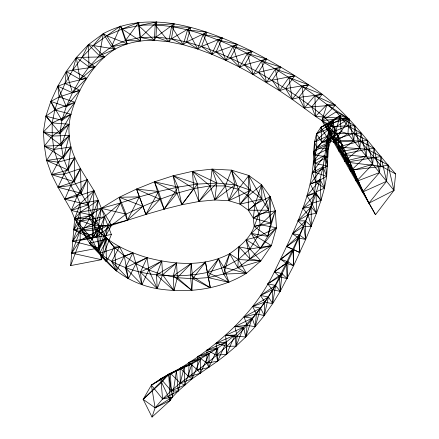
<?xml version="1.0" encoding="UTF-8"?>
<svg xmlns="http://www.w3.org/2000/svg" width="439" height="439" viewBox="0 0 439 439"><rect width="100%" height="100%" fill="white"/><g stroke="black" fill="none" stroke-linecap="round" stroke-linejoin="round"><path stroke-width="0.66" d="M70.679 265.59L80.172 240.336L80.2 203.63L77.083 196.277L64.105 174.135L58.118 162.205L53.827 149.452L52.246 136.063L52.153 122.882L54.826 109.975L59.15 96.92L65.032 83.558L72.726 70.169L82.082 57.322L93.304 45.557L103.313 33.605C151.356 7.979 207.175 29.605 252.244 51.423C271.703 61.317 290.492 72.495 308.546 84.771C344.5 106.962 368.129 142.856 395.627 173.904L393.97 190.383L375.504 214.709L333.794 142.307L327.735 123.996L340.077 115.616L348.906 118.821L353.79 140.952L339.133 151.581L338.266 135.788L321.836 120.566L315.482 116.401L292.204 99.313L279.517 90.714L253.182 74.564L239.639 67.183L225.86 60.384L211.856 54.271L197.638 48.987L183.25 44.723L168.768 41.738L154.374 40.339L140.518 37.496L125.472 40.586L111.533 46.71L99.39 55.737L88.974 66.915L80.052 79.41L72.479 92.755L66.294 106.639L61.883 120.313L60.039 133.253L61.246 145.463L63.441 157.991L68.072 169.992L74.268 181.68L88.091 204.859L92.591 215.357L99.637 226.167L105.761 237.109L107.297 239.03L114.145 247.108L124.325 256.019L135.936 263.707L148.75 270.012L162.606 274.737L177.323 277.7L192.655 278.71L208.273 277.607L223.632 274.051L246.433 273.288L260.843 260.92L271.401 245.571L276.455 227.72L275.286 210.78L270.133 196.612L261.578 184.775L248.776 175.485L231.523 170.151L212.114 169.119L192.403 171.336L173.125 175.792L154.495 181.823L136.545 189.061L119.271 197.27L80.183 221.168L73.741 229.679L92.223 239.206C103.088 266.007 129.285 283.803 157.233 288.686C187.53 293.554 220.043 289.68 246.433 273.288L238.382 259.493L229.685 253.715C204.415 267.252 173.992 264.64 147.147 257.666C124.714 250.938 101.14 240.001 89.589 218.424L88.091 204.859L87.196 179.622C78.806 166.085 69.812 151.867 69.285 135.448C67.376 119.622 73.708 104.433 79.931 90.242C88.31 74.087 99.461 58.81 115.139 49.086C127.151 42.539 140.787 40.048 154.374 40.339L155.971 37.079L156.772 21.95L122.157 29.007L106.77 35.751L93.304 45.557L88.442 44.602L76.326 57.52L66.262 71.491L57.805 86.187L50.831 101.442L45.897 116.126L43.373 131.963L44.372 146.116L46.6 160.504L51.637 174.607L58.008 187.255L71.272 210.468L74.679 218.66L89.611 243.266L106.414 261.737L114.145 247.108L119.479 246.729L124.325 256.019L128.298 278.765L135.936 263.707L147.147 257.666L148.75 270.012L157.233 288.686L162.606 274.737L161.782 261.057L140.436 272.158C121.235 267.527 102.479 258.675 89.611 243.266L97.057 229.619L99.637 226.167L89.589 218.424L74.679 218.66L70.679 265.59L101.425 259.696L111.363 234.475L98.265 200.338L94.023 190.713L87.196 179.622L70.728 185.527L58.008 187.255L64.105 174.135L74.696 157.623L58.118 162.205L46.6 160.504L53.827 149.452L69.285 135.448L52.246 136.063L43.373 131.963L52.153 122.882L71.003 114.244L54.826 109.975L45.897 116.126L60.039 133.253L68.972 124.232L52.153 122.882L45.897 116.126L61.883 120.313L71.003 114.244L60.039 133.253L43.373 131.963L61.246 145.463L69.285 135.448L63.441 157.991L46.6 160.504L68.072 169.992L74.696 157.623L74.268 181.68L58.008 187.255L81.166 193.231L87.196 179.622L77.083 196.277L71.272 210.468L92.591 215.357L101.425 259.696L71.744 253.116L80.178 230.535L104.526 216.668L120.478 202.972L139.35 196.875L158.55 191.492L178.009 187.091L197.555 184.078L216.833 183.074L235.03 184.885L250.614 190.274L261.907 199.059L268.69 210.204L270.836 223.017L267.774 236.396L260.206 248.496L250.06 258.928L237.817 267.691L223.632 274.051L218.501 258.867L207.548 272.416C185.45 276.982 162.49 276.976 140.436 272.158L147.147 257.666L125.411 267.691L128.298 278.765L111.698 261.452L119.479 246.729L99.631 253.341L106.414 261.737L105.761 237.109L97.057 229.619L82.137 231.172L98.309 251.059L105.761 237.109L114.145 247.108L116.434 271.05L99.631 253.341L107.297 239.03L89.611 243.266L98.309 251.059L99.637 226.167L92.223 239.206L82.137 231.172L89.589 218.424L92.591 215.357L98.265 200.338L80.2 203.63L71.272 210.468L88.091 204.859L94.023 190.713L77.083 196.277L64.835 199.18L70.728 185.527L80.496 168.598L64.105 174.135L51.637 174.607L58.118 162.205L70.833 146.972L53.827 149.452L44.372 146.116L52.246 136.063L68.972 124.232L61.246 145.463L44.372 146.116L63.441 157.991L70.833 146.972L68.072 169.992L51.637 174.607L74.268 181.68L80.496 168.598L81.166 193.231L64.835 199.18L88.091 204.859M92.223 239.206L92.591 215.357L94.023 190.713L80.2 203.63L74.679 218.66L92.223 239.206L94.67 225.789L98.265 200.338L80.194 212.207L74.679 218.66L94.67 225.789L111.528 225.295L145.891 214.457L164.076 209.189L181.834 204.733L198.905 201.49L214.803 199.964L228.779 200.716L240.045 204.135L248.364 210.259L253.298 218.188L254.181 226.447C250.175 238.41 239.612 246.652 229.685 253.715L223.874 267.367L228.96 282.37L208.273 277.607L205.457 262.05L190.449 275.149L191.838 290.393L173.268 275.939L176.56 262.999L156.482 274.913L157.233 288.686L140.436 272.158L141.934 284.691L125.411 267.691L132.929 252.897L124.325 256.019L116.434 271.05L111.698 261.452L132.929 252.897L141.934 284.691L148.75 270.012L161.782 261.057L156.482 274.913L173.981 290.629L177.323 277.7L176.56 262.999L162.606 274.737L173.981 290.629L173.268 275.939L191.245 263.373L192.655 278.71L191.838 290.393L177.323 277.7L191.245 263.373L190.449 275.149L210.336 287.819L205.457 262.05L192.655 278.71L210.336 287.819L208.273 277.607L218.501 258.867L223.874 267.367L246.433 273.288L237.817 267.691L229.685 253.715L223.632 274.051L228.96 282.37L207.548 272.416L223.874 267.367L238.382 259.493L249.934 249.012L257.506 236.884L260.157 224.784L258.867 214.15L254.949 204.486L248.211 195.865L238.35 189.264L225.377 185.916L210.155 185.916L193.775 188.589L176.922 193.204L159.928 199.229L142.955 206.286L126.026 214.106L96.832 236.637L72.759 241.159L80.183 221.168L104.526 216.668L99.082 247.931L71.744 253.116L80.172 240.336L107.868 225.372L127.387 220.208L142.955 206.286L136.545 189.061L158.55 191.492L164.076 209.189L176.922 193.204L173.125 175.792L197.555 184.078L198.905 201.49L216.833 183.074L212.114 169.119L235.03 184.885L228.779 200.716L250.614 190.274L248.776 175.485L238.35 189.264L228.779 200.716L225.377 185.916L212.114 169.119L210.155 185.916L214.803 199.964L235.03 184.885L231.523 170.151L225.377 185.916L214.803 199.964L216.833 183.074L192.403 171.336L193.775 188.589L198.905 201.49L210.155 185.916L192.403 171.336L197.555 184.078L181.834 204.733L176.922 193.204L154.495 181.823L159.928 199.229L164.076 209.189L178.009 187.091L173.125 175.792L193.775 188.589L181.834 204.733L178.009 187.091L154.495 181.823L158.55 191.492L145.891 214.457L136.545 189.061L159.928 199.229L145.891 214.457L142.955 206.286L119.271 197.27L120.478 202.972L127.387 220.208L139.35 196.875L119.271 197.27L126.026 214.106L127.387 220.208M96.832 236.637L101.327 208.327L120.478 202.972L107.868 225.372L99.082 247.931L72.759 241.159L80.178 230.535L107.868 225.372L111.528 225.295L101.327 208.327L80.194 212.207L73.741 229.679L96.832 236.637L104.526 216.668M101.425 259.696L107.868 225.372M170.464 373.342L180.253 383.049L192.035 378.841L191.936 363.871L170.464 373.342L171.177 390.836L178.168 391.083L176.456 370.604L160.855 378.764L171.177 390.836L184.868 385.003L184.199 367.295L168.746 374.116L151.395 385.118L162.595 398.98L171.177 390.836L180.253 383.049L188.803 376.689L200.349 373.293L200.552 358.855L191.936 363.871L184.199 367.295L178.168 391.083L172.423 397.147L170.189 400.522L152.02 417.05L143.152 399.342L151.395 385.118L160.855 378.764L170.464 373.342L180.116 368.25L200.552 358.855L217.799 348.05L226.365 341.965L234.92 335.111L243.557 327.209L252.162 318.209L260.541 308.101L268.454 296.989L275.599 285.416L282.063 273.623L293.526 249.868L303.673 226.365L308.123 214.737L311.844 203.378L314.549 192.474L315.888 182.245L315.833 172.62L315.197 163.549L313.682 151.543L314.483 142.132L316.519 133.873L320.876 127.288L340.077 115.616L341.202 131.673L333.794 142.307L328.877 140.123L320.876 127.288L333.453 120.994L340.077 115.616L334.573 135.805L330.254 141.918L328.312 148.903L326.682 176.368L324.487 188.09L320.975 200.497L316.486 213.294L305.687 239.414L293.636 265.683L280.203 291.337L272.63 303.678L264.273 315.548L255.213 326.709L245.703 336.971L236.078 346.162L226.65 354.202L217.601 361.193L192.035 378.841L178.168 391.083L162.595 398.98L155.099 407.847L152.02 417.05M99.082 247.931L111.528 225.295M143.152 399.342L161.59 382.358L168.746 374.116L172.423 397.147L155.099 407.847L143.152 399.342L168.746 374.116L170.189 400.522L155.099 407.847L151.395 385.118L176.456 370.604L172.423 397.147L162.595 398.98L160.855 378.764L184.199 367.295M393.97 190.383L368.87 203.197L363.558 192.908L346.349 162.123L380.915 156.558L386.583 181.296L368.87 203.197L358.91 182.41L341.816 154.44L367.267 149.194L374.001 148.404L379.494 172.576L362.482 192.106L354.449 172.34L337.476 147.081L360.562 141.117L367.355 140.573L372.684 164.202L356.331 181.428L350.163 162.66L333.322 140.036L354.125 133.357L360.968 133.044L366.142 156.152L350.393 171.122L346.047 153.359L329.332 133.28L347.935 125.894L354.822 125.801L359.848 148.409L344.664 161.179L342.08 144.409L325.508 126.794L341.981 118.722L348.906 118.821L347.957 133.774L393.97 190.383L388.12 165.048L374.253 157.617L341.816 154.44L354.449 172.34L356.331 181.428L379.494 172.576L380.915 156.558L367.267 149.194L337.476 147.081L350.163 162.66L350.393 171.122L372.684 164.202L374.001 148.404L360.562 141.117L333.322 140.036L346.047 153.359L344.664 161.179L366.142 156.152L367.355 140.573L354.125 133.357L329.332 133.28L342.08 144.409L339.133 151.581L359.848 148.409L360.968 133.044L347.935 125.894L325.508 126.794L338.266 135.788L333.794 142.307L353.79 140.952L354.822 125.801L341.981 118.722L321.836 120.566L327.006 104.542C297.702 82.137 266.473 62.053 233.005 46.419C203.504 33.09 171.364 22.449 138.565 25.528L140.376 40.909L125.472 40.586L120.538 26.088L106.77 35.751L103.313 33.605L88.442 44.602L82.082 57.322L76.326 57.52L72.726 70.169L66.262 71.491L65.032 83.558L57.805 86.187L59.15 96.92L74.822 102.205L61.883 120.313L50.831 101.442L59.15 96.92L79.931 90.242L65.032 83.558L86.735 78.224L72.726 70.169L94.939 66.882L82.082 57.322L104.449 56.889L93.304 45.557L115.139 49.086L106.77 35.751L127.184 43.774L122.157 29.007L120.538 26.088L111.533 46.71L115.139 49.086L99.39 55.737L88.442 44.602L88.974 66.915L94.939 66.882L80.052 79.41L66.262 71.491L72.479 92.755L79.931 90.242L66.294 106.639L50.831 101.442L54.826 109.975L74.822 102.205L66.294 106.639L57.805 86.187L72.479 92.755L86.735 78.224L80.052 79.41L76.326 57.52L88.974 66.915L104.449 56.889L99.39 55.737L103.313 33.605L111.533 46.71L127.184 43.774L125.472 40.586L138.74 22.394L140.518 37.496L140.376 40.909L122.157 29.007L138.74 22.394L138.565 25.528L154.374 40.339L155.192 24.924L156.772 21.95L140.518 37.496L155.971 37.079L171.391 38.753L186.591 42.001L201.506 46.468L216.131 51.884L230.491 58.074L244.6 64.912L258.478 72.314L285.586 88.607L298.805 97.453L311.723 106.803L324.125 116.769L334.589 127.48L363.558 192.908M381.546 166.397L336.252 111.819L321.836 120.566L334.589 127.48L327.735 123.996L320.876 127.288L321.935 142.231L330.254 141.918L329.821 128.062L314.483 142.132L316.859 147.833L330.254 141.918L333.453 120.994L316.519 133.873L321.935 142.231L334.573 135.805L341.202 131.673L347.957 133.774L333.794 142.307L334.589 127.48L348.906 118.821L336.252 111.819L327.006 104.542L335.467 105.102L311.723 106.803L315.482 116.401L327.006 104.542L348.906 118.821L327.735 123.996L328.877 140.123L334.573 135.805L333.453 120.994C324.997 134.405 325.595 150.813 327.499 165.926L315.197 163.549L315.098 155.17L316.859 147.833L321.935 142.231L328.877 140.123L341.202 131.673L348.906 118.821L315.482 116.401L314.928 95.493L322.089 94.445L302.12 86.406L292.204 99.313L285.586 88.607L308.546 84.771L302.12 86.406L304.386 108.06L311.723 106.803L322.089 94.445L298.805 97.453L292.204 99.313L288.9 77.571L294.81 75.695L275.363 69.093L266.484 82.433L258.478 72.314L280.861 67.118L275.363 69.093L279.517 90.714L285.586 88.607L294.81 75.695L272.142 80.222L266.484 82.433L261.54 61.032L266.682 59.024L247.426 53.448L239.639 67.183L230.491 58.074L252.244 51.423L247.426 53.448L253.182 74.564L258.478 72.314L266.682 59.024L244.6 64.912L239.639 67.183L233.005 46.419L237.504 44.361L218.249 40.048L211.856 54.271L203.114 34.467L206.873 32.217L187.568 29.879L183.25 44.723L171.583 26.565L174.146 23.86L155.971 37.079L168.768 41.738L171.583 26.565L190.822 27.432L187.568 29.879L197.638 48.987L203.114 34.467L222.403 37.919L218.249 40.048L225.86 60.384L230.491 58.074L237.504 44.361L216.131 51.884L222.403 37.919L201.506 46.468L206.873 32.217L186.591 42.001L190.822 27.432L171.391 38.753L168.768 41.738L155.192 24.924L174.146 23.86L171.391 38.753L183.25 44.723L186.591 42.001L197.638 48.987L201.506 46.468L211.856 54.271L216.131 51.884L225.86 60.384L233.005 46.419L252.244 51.423L244.6 64.912L253.182 74.564L261.54 61.032L280.861 67.118L272.142 80.222L279.517 90.714L288.9 77.571L308.546 84.771L298.805 97.453L304.386 108.06L314.928 95.493L335.467 105.102L324.125 116.769L321.836 120.566L351.09 170.162L381.546 166.397L388.12 165.048L386.583 181.296L362.482 192.106L358.91 182.41L346.349 162.123L381.546 166.397L395.627 173.904M80.172 240.336L111.363 234.475M73.741 229.679L94.67 225.789L101.327 208.327L126.026 214.106M74.679 218.66L92.591 215.357M351.09 170.162L375.504 214.709M161.59 382.358L170.189 400.522M206.939 350.092L206.813 363.058L208.86 367.47L197.632 370.099L188.803 376.689L180.116 368.25C219.017 344.692 254.411 313.397 274.408 271.801C292.489 233.833 313.94 194.762 313.682 151.543L327.582 135.964L328.312 148.903L315.098 155.17L313.682 151.543L326.089 144.952L327.73 156.844L315.197 163.549L313.226 161.782L326.089 144.952C322.034 192.095 299.832 234.887 279.522 276.768C260.81 314.373 231.485 345.636 197.632 370.099L188.957 362.427L209.178 353.631L208.86 367.47L217.799 348.05L206.939 350.092L216.509 355.233L226.65 354.202L234.92 335.111L225.531 335.369L226.765 346.267L226.65 354.202L226.365 341.965L216.147 343.166L216.509 355.233L217.601 361.193L206.813 363.058L197.89 356.435L217.799 348.05L217.601 361.193L226.365 341.965L206.939 350.092M188.957 362.427L188.803 376.689L192.035 378.841L200.552 358.855L188.957 362.427M197.89 356.435L197.632 370.099L200.349 373.293L209.178 353.631L197.89 356.435M248.776 175.485L248.211 195.865L248.364 210.259L268.69 210.204L270.133 196.612L254.949 204.486L248.364 210.259L261.907 199.059L261.578 184.775L248.211 195.865L240.045 204.135L238.35 189.264L231.523 170.151L250.614 190.274L240.045 204.135L261.907 199.059L248.776 175.485M264.733 302.081L264.273 315.548L256.403 313.874L244.035 316.942L247.141 325.332L245.703 336.971L225.531 335.369L243.557 327.209L245.703 336.971L252.162 318.209L244.035 316.942L260.541 308.101L264.273 315.548L268.454 296.989L260.514 295.48L264.733 302.081L272.63 303.678L275.599 285.416L267.724 283.879L282.063 273.623L287.15 278.644L288 261.737L280.697 259.323L292.95 249.253L299.782 252.557L299.393 235.008L292.467 233.658L305.517 220.872L311.317 226.304L311.141 206.906L302.833 208.24L308.123 214.737L311.317 226.304L303.673 226.365L292.467 233.658L298.739 238.108L305.687 239.414L305.517 220.872L297.911 220.855L311.141 206.906L316.486 213.294L308.123 214.737L297.911 220.855L303.673 226.365L305.687 239.414L299.393 235.008L286.694 246.553L299.782 252.557L298.739 238.108L286.694 246.553L292.95 249.253L293.636 265.683L286.343 263.246L280.697 259.323L293.526 249.868L293.636 265.683L288 261.737L274.408 271.801L279.522 276.768L287.15 278.644L286.343 263.246L274.408 271.801L282.063 273.623L280.203 291.337L272.367 289.735L260.514 295.48L275.599 285.416L280.203 291.337L279.522 276.768L267.724 283.879L272.367 289.735L272.63 303.678L268.454 296.989L252.628 306.521L256.403 313.874L255.213 326.709L247.141 325.332L234.92 326.605L237.131 336.23L236.078 346.162L226.765 346.267L216.147 343.166L234.92 335.111L236.078 346.162L243.557 327.209L234.92 326.605L252.162 318.209L255.213 326.709L260.541 308.101L252.628 306.521L264.733 302.081M239.03 246.85L238.382 259.493L260.843 260.92L249.934 249.012L246.136 239.672L257.506 236.884L276.455 227.72L260.157 224.784L254.181 226.447L258.867 214.15L270.133 196.612L270.836 223.017L254.181 226.447L267.774 236.396L276.455 227.72L260.206 248.496L246.136 239.672L250.06 258.928L260.843 260.92L237.817 267.691L239.03 246.85L249.934 249.012L271.401 245.571L251.245 233.416L275.286 210.78L258.867 214.15L253.298 218.188L270.836 223.017L275.286 210.78L267.774 236.396L251.245 233.416L260.206 248.496L271.401 245.571L250.06 258.928L239.03 246.85M329.821 128.062L328.312 148.903L316.859 147.833L316.519 133.873L329.821 128.062M254.949 204.486L253.298 218.188L268.69 210.204L261.578 184.775L254.949 204.486M191.936 363.871L184.868 385.003L180.253 383.049L180.116 368.25L191.936 363.871M324.767 155.23L312.332 172.626L315.888 182.245L324.487 188.09L307.042 195.904L311.844 203.378L316.486 213.294L316.091 193.155L307.042 195.904L320.141 179.738L324.487 188.09L323.011 166.902L312.332 172.626L315.833 172.62L326.682 176.368L324.767 155.23L313.226 161.782L315.833 172.62L327.499 165.926L324.767 155.23M323.011 166.902L310.296 183.974L314.549 192.474L320.975 200.497L311.844 203.378L302.833 208.24L316.091 193.155L320.975 200.497L320.141 179.738L310.296 183.974L315.888 182.245L326.682 176.368L323.011 166.902M327.582 135.964L314.483 142.132L315.098 155.17L327.73 156.844L327.582 135.964"/></g></svg>
